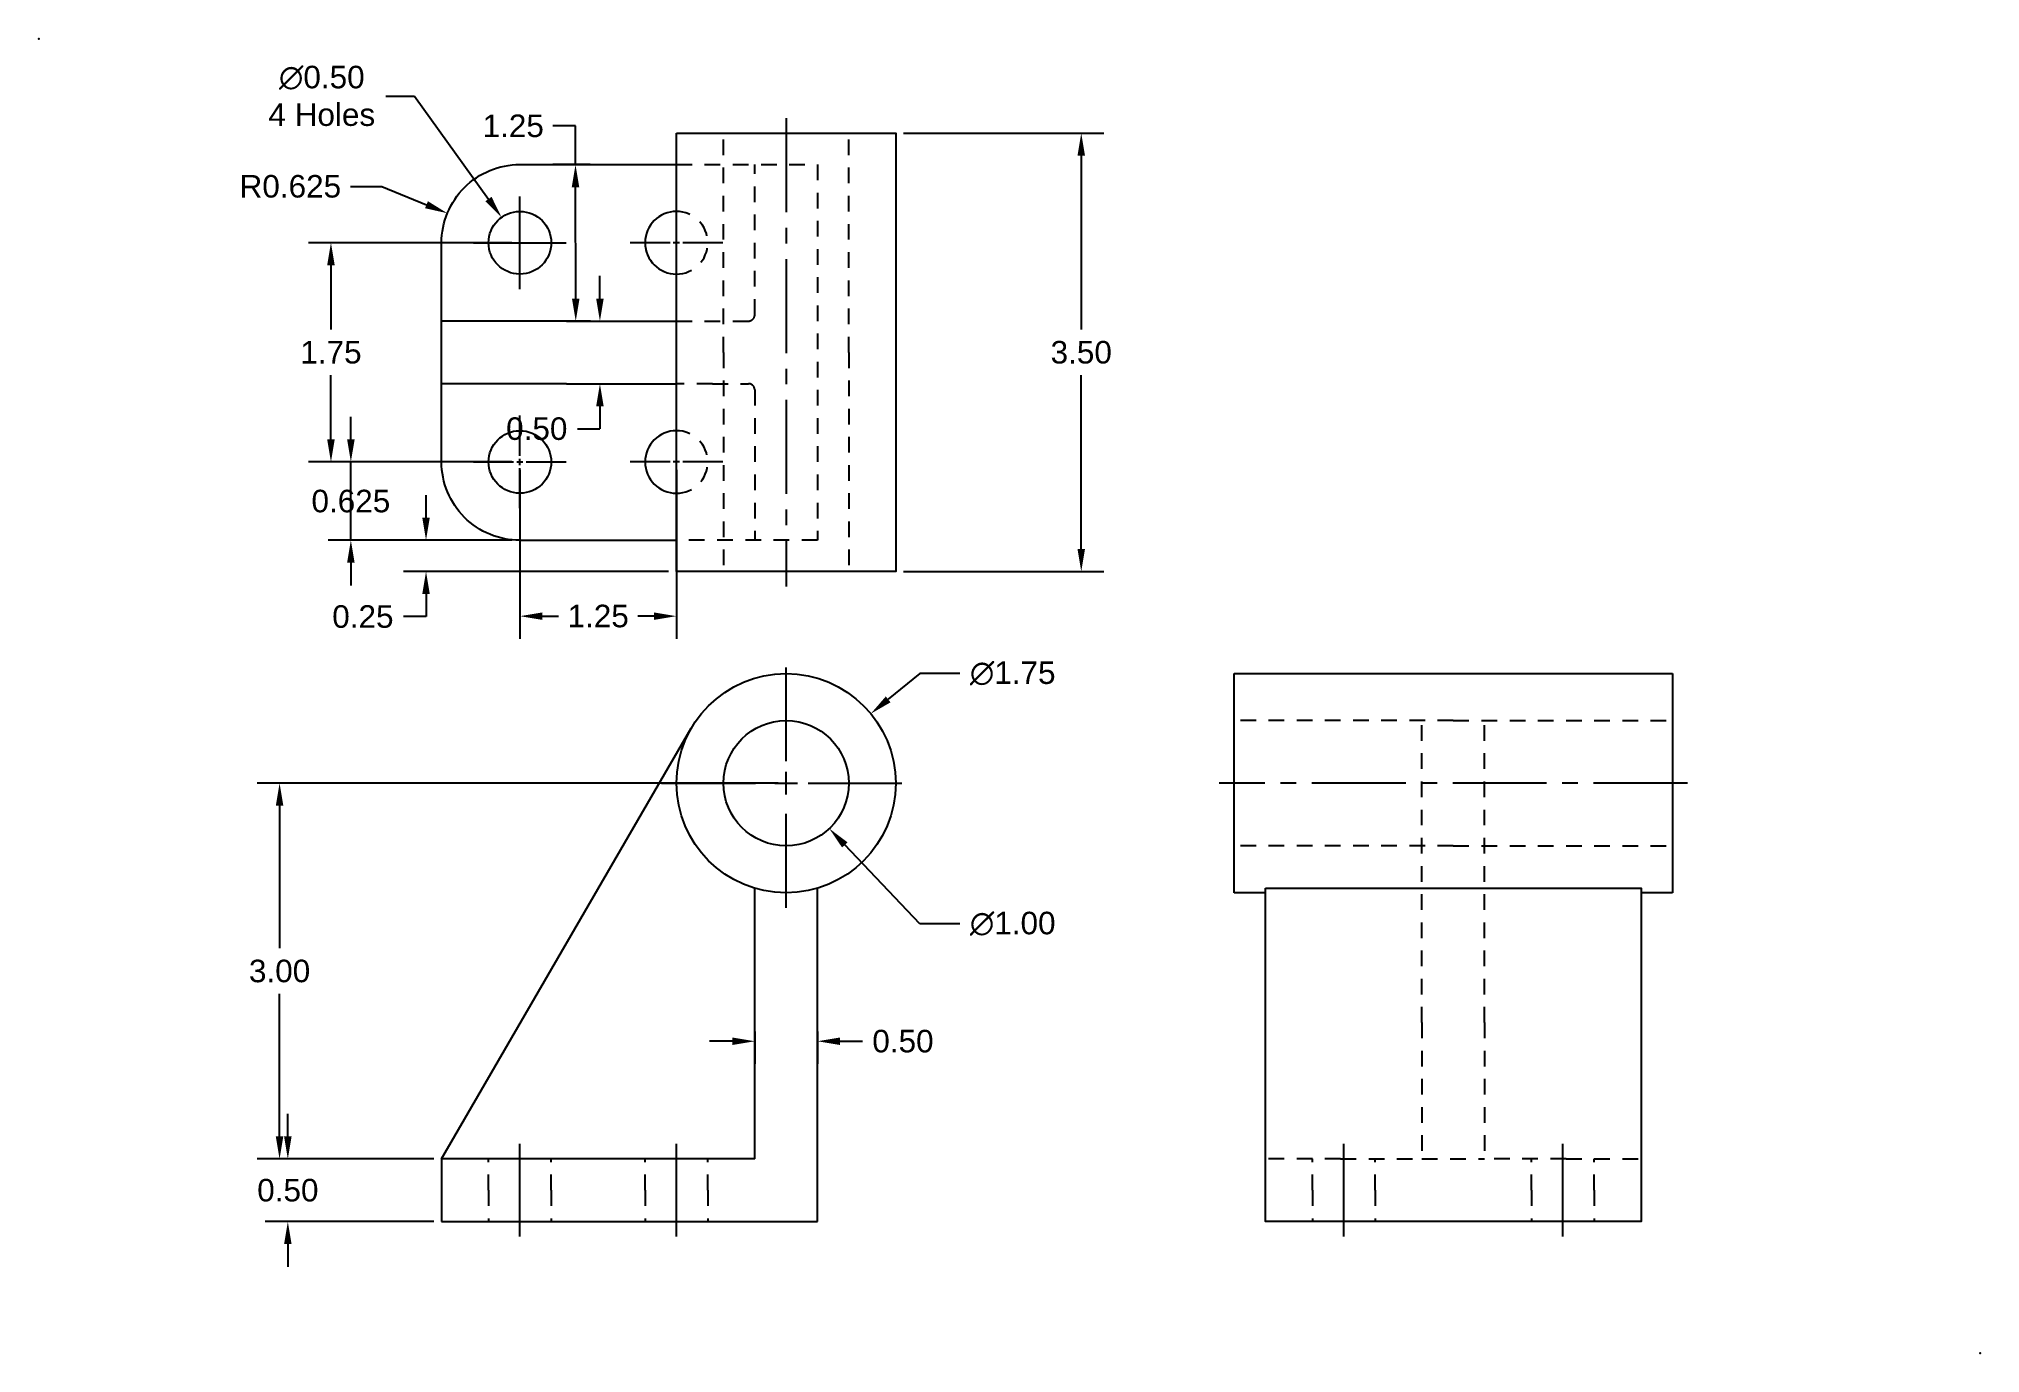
# Paper-space layout 'Layout1' of a CAD drawing. Header units: inches. Extents: x 0 to 15.5, y 0 to 10.5.
import ezdxf

# ---------------------------------------------------------------- set-up
doc = ezdxf.new("R2010")
doc.units = ezdxf.units.IN
doc.header["$MEASUREMENT"] = 0
doc.linetypes.add('CENTER2', pattern=[1.125, 0.75, -0.125, 0.125, -0.125])
doc.linetypes.add('HIDDEN2', pattern=[0.1875, 0.125, -0.0625])
doc.layers.add('hidden', color=7, linetype='HIDDEN2')
doc.layers.add('visible', color=7, linetype='Continuous')
doc.styles.get("Standard").update_dxf_attribs({"font": 'arial.ttf'})
doc.dimstyles.get("Standard").update_dxf_attribs({"dimtxt": 0.18, "dimasz": 0.18, "dimexe": 0.18, "dimexo": 0.0625, "dimgap": 0.09, "dimtad": 0, "dimtih": 1, "dimtoh": 1, "dimzin": 0, "dimdsep": 46, "dimtxsty": 'Standard', "dimcen": 0.09, "dimadec": 0, "dimazin": 0, "dimtfac": 1, "dimtofl": 0, "dimtmove": 0, "dimatfit": 3, "dimfxl": 1, "dimtolj": 1, "dimtzin": 0, "dimarcsym": 0})

# ---------------------------------------------------------------- blocks, each defined once
blk = doc.blocks.new('*U10')
at = {"layer": 'visible', "color": 0, "linetype": 'CENTER2', "transparency": 16777216}
for p, q in [((0, 0.05), (0, 0.37)), ((-0.37, 0), (-0.05, 0)), ((0.05, 0), (0.37, 0)), ((0, -0.37), (0, -0.05))]:
    blk.add_line(p, q, dxfattribs=at)
at = {"layer": 'visible', "color": 0, "linetype": 'Continuous', "transparency": 16777216}
for p, q in [((-0.025, 0), (0.025, 0)), ((0, -0.025), (0, 0.025))]:
    blk.add_line(p, q, dxfattribs=at)
blk = doc.blocks.new('*U11')
at = {"layer": 'visible', "color": 0, "linetype": 'CENTER2', "transparency": 16777216}
for p, q in [((0, 0.05), (0, 0.37)), ((-0.37, 0), (-0.05, 0)), ((0.05, 0), (0.37, 0)), ((0, -0.37), (0, -0.05))]:
    blk.add_line(p, q, dxfattribs=at)
at = {"layer": 'visible', "color": 0, "linetype": 'Continuous', "transparency": 16777216}
for p, q in [((-0.025, 0), (0.025, 0)), ((0, -0.025), (0, 0.025))]:
    blk.add_line(p, q, dxfattribs=at)
blk = doc.blocks.new('*U12')
at = {"layer": 'visible', "color": 0, "linetype": 'CENTER2', "transparency": 16777216}
for p, q in [((0, 0.05), (0, 0.37)), ((-0.37, 0), (-0.05, 0)), ((0.05, 0), (0.37, 0)), ((0, -0.37), (0, -0.05))]:
    blk.add_line(p, q, dxfattribs=at)
at = {"layer": 'visible', "color": 0, "linetype": 'Continuous', "transparency": 16777216}
for p, q in [((-0.025, 0), (0.025, 0)), ((0, -0.025), (0, 0.025))]:
    blk.add_line(p, q, dxfattribs=at)
blk = doc.blocks.new('*U13')
at = {"layer": 'visible', "color": 0, "linetype": 'CENTER2', "transparency": 16777216}
for p, q in [((0, 0.05), (0, 0.37)), ((-0.37, 0), (-0.05, 0)), ((0.05, 0), (0.37, 0)), ((0, -0.37), (0, -0.05))]:
    blk.add_line(p, q, dxfattribs=at)
at = {"layer": 'visible', "color": 0, "linetype": 'Continuous', "transparency": 16777216}
for p, q in [((-0.025, 0), (0.025, 0)), ((0, -0.025), (0, 0.025))]:
    blk.add_line(p, q, dxfattribs=at)
blk = doc.blocks.new('*U14')
at = {"layer": 'visible', "color": 0, "linetype": 'CENTER2', "transparency": 16777216}
for p, q in [((0, 0.05), (0, 0.37)), ((-0.37, 0), (-0.05, 0)), ((0.05, 0), (0.37, 0)), ((0, -0.37), (0, -0.05))]:
    blk.add_line(p, q, dxfattribs=at)
at = {"layer": 'visible', "color": 0, "linetype": 'Continuous', "transparency": 16777216}
for p, q in [((-0.025, 0), (0.025, 0)), ((0, -0.025), (0, 0.025))]:
    blk.add_line(p, q, dxfattribs=at)
blk = doc.blocks.new('*U15')
at = {"layer": 'visible', "color": 0, "linetype": 'CENTER2', "transparency": 16777216}
for p, q in [((0, 0.175), (0, 0.995)), ((-0.995, 0), (-0.175, 0)), ((0.175, 0), (0.995, 0)), ((0, -0.995), (0, -0.175))]:
    blk.add_line(p, q, dxfattribs=at)
at = {"layer": 'visible', "color": 0, "linetype": 'Continuous', "transparency": 16777216}
for p, q in [((-0.087, 0), (0.087, 0)), ((0, -0.087), (0, 0.087))]:
    blk.add_line(p, q, dxfattribs=at)
blk = doc.blocks.new('*U16')
at = {"layer": 'visible', "color": 0, "linetype": 'CENTER2', "transparency": 16777216}
blk.add_line((1.87, 0), (-1.87, 0), dxfattribs=at)
blk = doc.blocks.new('*U17')
at = {"layer": 'visible', "color": 0, "linetype": 'CENTER2', "transparency": 16777216}
blk.add_line((0, -0.37), (0, 0.37), dxfattribs=at)
blk = doc.blocks.new('*U18')
at = {"layer": 'visible', "color": 0, "linetype": 'CENTER2', "transparency": 16777216}
blk.add_line((0, -0.37), (0, 0.37), dxfattribs=at)
blk = doc.blocks.new('*U19')
at = {"layer": 'visible', "color": 0, "linetype": 'CENTER2', "transparency": 16777216}
blk.add_line((0, -0.37), (0, 0.37), dxfattribs=at)
blk = doc.blocks.new('*U20')
at = {"layer": 'visible', "color": 0, "linetype": 'CENTER2', "transparency": 16777216}
blk.add_line((0, -0.37), (0, 0.37), dxfattribs=at)
blk = doc.blocks.new('*U21')
at = {"layer": 'visible', "color": 0, "linetype": 'CENTER2', "transparency": 16777216}
blk.add_line((0, 1.87), (0, -1.87), dxfattribs=at)
blk = doc.blocks.new('*D22')
at = {"layer": 'Defpoints', "color": 0, "transparency": 16777216}
for p in [(3.284, 9.086), (3.863, 8.85)]:
    blk.add_point(p, dxfattribs=at)
at = {"layer": 'visible', "color": 0, "lineweight": -2, "transparency": 16777216}
for p, q in [((2.512, 9.3), (2.761, 9.3)), ((2.761, 9.3), (3.118, 9.154)), ((3.773, 8.85), (3.953, 8.85)), ((3.863, 8.76), (3.863, 8.94))]:
    blk.add_line(p, q, dxfattribs=at)
at = {"layer": 'visible', "color": 0, "transparency": 16777216}
blk.add_solid([(3.129, 9.182), (3.106, 9.126), (3.284, 9.086)], dxfattribs=at)
at = {"layer": 'visible', "color": 0, "transparency": 16777216, "insert": (2.031, 9.3), "char_height": 0.18, "width": 1.06573, "attachment_point": 5}
blk.add_mtext('\\A1;R0.625', dxfattribs=at)
blk = doc.blocks.new('*D23')
at = {"layer": 'Defpoints', "color": 0, "transparency": 16777216}
for p in [(3.717, 9.053), (4.009, 8.646)]:
    blk.add_point(p, dxfattribs=at)
at = {"layer": 'visible', "color": 0, "lineweight": -2, "transparency": 16777216}
for p, q in [((2.792, 10.022), (3.023, 10.022)), ((3.023, 10.022), (3.613, 9.199)), ((3.773, 8.85), (3.953, 8.85)), ((3.863, 8.76), (3.863, 8.94))]:
    blk.add_line(p, q, dxfattribs=at)
at = {"layer": 'visible', "color": 0, "transparency": 16777216}
blk.add_solid([(3.637, 9.217), (3.588, 9.182), (3.717, 9.053)], dxfattribs=at)
at = {"layer": 'visible', "color": 0, "transparency": 16777216, "insert": (2.282, 10.022), "char_height": 0.18, "attachment_point": 5}
blk.add_mtext('\\A1;∅0.50\\P4 Holes', dxfattribs=at)
blk = doc.blocks.new('*D24')
at = {"layer": 'Defpoints', "color": 0, "transparency": 16777216}
for p in [(5.643, 4.897), (6.333, 4.173)]:
    blk.add_point(p, dxfattribs=at)
at = {"layer": 'visible', "color": 0, "lineweight": -2, "transparency": 16777216}
for p, q in [((5.898, 4.535), (6.078, 4.535)), ((5.988, 4.445), (5.988, 4.625)), ((7.056, 3.413), (6.457, 4.043)), ((7.376, 3.413), (7.056, 3.413))]:
    blk.add_line(p, q, dxfattribs=at)
at = {"layer": 'visible', "color": 0, "transparency": 16777216}
blk.add_solid([(6.479, 4.063), (6.435, 4.022), (6.333, 4.173)], dxfattribs=at)
at = {"layer": 'visible', "color": 0, "transparency": 16777216, "insert": (7.797, 3.413), "char_height": 0.18, "attachment_point": 5}
blk.add_mtext('\\A1;∅1.00', dxfattribs=at)
blk = doc.blocks.new('*D25')
at = {"layer": 'Defpoints', "color": 0, "transparency": 16777216}
for p in [(6.664, 5.09), (5.312, 3.98)]:
    blk.add_point(p, dxfattribs=at)
at = {"layer": 'visible', "color": 0, "lineweight": -2, "transparency": 16777216}
for p, q in [((7.056, 5.412), (6.803, 5.205)), ((7.375, 5.412), (7.056, 5.412)), ((5.898, 4.535), (6.078, 4.535)), ((5.988, 4.445), (5.988, 4.625))]:
    blk.add_line(p, q, dxfattribs=at)
at = {"layer": 'visible', "color": 0, "transparency": 16777216}
blk.add_solid([(6.784, 5.228), (6.822, 5.181), (6.664, 5.09)], dxfattribs=at)
at = {"layer": 'visible', "color": 0, "transparency": 16777216, "insert": (7.797, 5.412), "char_height": 0.18, "attachment_point": 5}
blk.add_mtext('\\A1;∅1.75', dxfattribs=at)
blk = doc.blocks.new('*D26')
at = {"layer": 'Defpoints', "color": 0, "transparency": 16777216}
for p in [(5.988, 4.535), (1.945, 1.535), (3.238, 1.535)]:
    blk.add_point(p, dxfattribs=at)
at = {"layer": 'visible', "color": 0, "lineweight": -2, "transparency": 16777216}
for p, q in [((5.925, 4.535), (1.765, 4.535)), ((1.945, 4.355), (1.945, 3.217)), ((1.945, 1.715), (1.945, 2.853)), ((3.175, 1.535), (1.765, 1.535))]:
    blk.add_line(p, q, dxfattribs=at)
at = {"layer": 'visible', "color": 0, "transparency": 16777216}
for points in [[(1.915, 4.355), (1.975, 4.355), (1.945, 4.535)], [(1.915, 1.715), (1.975, 1.715), (1.945, 1.535)]]:
    blk.add_solid(points, dxfattribs=at)
at = {"layer": 'visible', "color": 0, "transparency": 16777216, "insert": (1.945, 3.035), "char_height": 0.18, "attachment_point": 5}
blk.add_mtext('\\A1;3.00', dxfattribs=at)
blk = doc.blocks.new('*D27')
at = {"layer": 'Defpoints', "color": 0, "transparency": 16777216}
for p in [(3.238, 1.535), (2.011, 1.035), (3.238, 1.035)]:
    blk.add_point(p, dxfattribs=at)
at = {"layer": 'visible', "color": 0, "lineweight": -2, "transparency": 16777216}
for p, q in [((2.011, 1.715), (2.011, 1.895)), ((3.175, 1.535), (1.831, 1.535)), ((3.175, 1.035), (1.831, 1.035)), ((2.011, 0.855), (2.011, 0.675))]:
    blk.add_line(p, q, dxfattribs=at)
at = {"layer": 'visible', "color": 0, "transparency": 16777216}
for points in [[(1.981, 1.715), (2.041, 1.715), (2.011, 1.535)], [(1.981, 0.855), (2.041, 0.855), (2.011, 1.035)]]:
    blk.add_solid(points, dxfattribs=at)
at = {"layer": 'visible', "color": 0, "transparency": 16777216, "insert": (2.011, 1.285), "char_height": 0.18, "attachment_point": 5}
blk.add_mtext('\\A1;0.50', dxfattribs=at)
blk = doc.blocks.new('*D28')
at = {"layer": 'Defpoints', "color": 0, "transparency": 16777216}
for p in [(5.738, 2.616), (6.238, 2.616), (6.238, 2.475)]:
    blk.add_point(p, dxfattribs=at)
at = {"layer": 'visible', "color": 0, "lineweight": -2, "transparency": 16777216}
for p, q in [((5.738, 2.553), (5.738, 2.295)), ((6.238, 2.553), (6.238, 2.295)), ((5.558, 2.475), (5.378, 2.475)), ((6.418, 2.475), (6.598, 2.475))]:
    blk.add_line(p, q, dxfattribs=at)
at = {"layer": 'visible', "color": 0, "transparency": 16777216}
for points in [[(5.558, 2.505), (5.558, 2.445), (5.738, 2.475)], [(6.418, 2.505), (6.418, 2.445), (6.238, 2.475)]]:
    blk.add_solid(points, dxfattribs=at)
at = {"layer": 'visible', "color": 0, "transparency": 16777216, "insert": (6.921, 2.475), "char_height": 0.18, "attachment_point": 5}
blk.add_mtext('\\A1;0.50', dxfattribs=at)
blk = doc.blocks.new('*D29')
at = {"layer": 'Defpoints', "color": 0, "transparency": 16777216}
for p in [(3.863, 8.85), (2.355, 7.1), (3.863, 7.1)]:
    blk.add_point(p, dxfattribs=at)
at = {"layer": 'visible', "color": 0, "lineweight": -2, "transparency": 16777216}
for p, q in [((3.8, 8.85), (2.175, 8.85)), ((2.355, 8.67), (2.355, 8.157)), ((2.355, 7.28), (2.355, 7.793)), ((3.8, 7.1), (2.175, 7.1))]:
    blk.add_line(p, q, dxfattribs=at)
at = {"layer": 'visible', "color": 0, "transparency": 16777216}
for points in [[(2.325, 8.67), (2.385, 8.67), (2.355, 8.85)], [(2.325, 7.28), (2.385, 7.28), (2.355, 7.1)]]:
    blk.add_solid(points, dxfattribs=at)
at = {"layer": 'visible', "color": 0, "transparency": 16777216, "insert": (2.355, 7.975), "char_height": 0.18, "attachment_point": 5}
blk.add_mtext('\\A1;1.75', dxfattribs=at)
blk = doc.blocks.new('*D30')
at = {"layer": 'Defpoints', "color": 0, "transparency": 16777216}
for p in [(2.514, 7.1), (3.863, 7.1), (3.863, 6.475)]:
    blk.add_point(p, dxfattribs=at)
at = {"layer": 'visible', "color": 0, "lineweight": -2, "transparency": 16777216}
for p, q in [((2.514, 7.28), (2.514, 7.46)), ((3.8, 7.1), (2.334, 7.1)), ((2.514, 6.475), (2.514, 7.1)), ((3.8, 6.475), (2.334, 6.475)), ((2.514, 6.295), (2.514, 6.115))]:
    blk.add_line(p, q, dxfattribs=at)
at = {"layer": 'visible', "color": 0, "transparency": 16777216}
for points in [[(2.484, 7.28), (2.544, 7.28), (2.514, 7.1)], [(2.484, 6.295), (2.544, 6.295), (2.514, 6.475)]]:
    blk.add_solid(points, dxfattribs=at)
at = {"layer": 'visible', "color": 0, "transparency": 16777216, "insert": (2.514, 6.787), "char_height": 0.18, "attachment_point": 5}
blk.add_mtext('\\A1;0.625', dxfattribs=at)
blk = doc.blocks.new('*D31')
at = {"layer": 'Defpoints', "color": 0, "transparency": 16777216}
for p in [(3.863, 6.475), (3.114, 6.225), (5.113, 6.225)]:
    blk.add_point(p, dxfattribs=at)
at = {"layer": 'visible', "color": 0, "lineweight": -2, "transparency": 16777216}
for p, q in [((3.114, 6.655), (3.114, 6.835)), ((3.8, 6.475), (2.934, 6.475)), ((5.05, 6.225), (2.934, 6.225)), ((3.114, 6.045), (3.114, 5.865)), ((3.114, 5.865), (2.934, 5.865))]:
    blk.add_line(p, q, dxfattribs=at)
at = {"layer": 'visible', "color": 0, "transparency": 16777216}
for points in [[(3.084, 6.655), (3.144, 6.655), (3.114, 6.475)], [(3.084, 6.045), (3.144, 6.045), (3.114, 6.225)]]:
    blk.add_solid(points, dxfattribs=at)
at = {"layer": 'visible', "color": 0, "transparency": 16777216, "insert": (2.61, 5.865), "char_height": 0.18, "attachment_point": 5}
blk.add_mtext('\\A1;0.25', dxfattribs=at)
blk = doc.blocks.new('*D32')
at = {"layer": 'Defpoints', "color": 0, "transparency": 16777216}
for p in [(3.863, 7.1), (5.113, 7.1), (5.113, 5.869)]:
    blk.add_point(p, dxfattribs=at)
at = {"layer": 'visible', "color": 0, "lineweight": -2, "transparency": 16777216}
for p, q in [((3.863, 7.037), (3.863, 5.689)), ((5.113, 7.037), (5.113, 5.689)), ((4.043, 5.869), (4.172, 5.869)), ((4.933, 5.869), (4.804, 5.869))]:
    blk.add_line(p, q, dxfattribs=at)
at = {"layer": 'visible', "color": 0, "transparency": 16777216}
for points in [[(4.043, 5.899), (4.043, 5.839), (3.863, 5.869)], [(4.933, 5.899), (4.933, 5.839), (5.113, 5.869)]]:
    blk.add_solid(points, dxfattribs=at)
at = {"layer": 'visible', "color": 0, "transparency": 16777216, "insert": (4.488, 5.869), "char_height": 0.18, "attachment_point": 5}
blk.add_mtext('\\A1;1.25', dxfattribs=at)
blk = doc.blocks.new('*D33')
at = {"layer": 'Defpoints', "color": 0, "transparency": 16777216}
for p in [(4.49, 8.225), (4.502, 8.225), (4.49, 7.725)]:
    blk.add_point(p, dxfattribs=at)
at = {"layer": 'visible', "color": 0, "lineweight": -2, "transparency": 16777216}
for p, q in [((4.502, 8.405), (4.502, 8.585)), ((4.553, 8.225), (4.682, 8.225)), ((4.553, 7.725), (4.682, 7.725)), ((4.502, 7.545), (4.502, 7.365)), ((4.322, 7.365), (4.502, 7.365))]:
    blk.add_line(p, q, dxfattribs=at)
at = {"layer": 'visible', "color": 0, "transparency": 16777216}
for points in [[(4.472, 8.405), (4.532, 8.405), (4.502, 8.225)], [(4.472, 7.545), (4.532, 7.545), (4.502, 7.725)]]:
    blk.add_solid(points, dxfattribs=at)
at = {"layer": 'visible', "color": 0, "transparency": 16777216, "insert": (3.998, 7.365), "char_height": 0.18, "attachment_point": 5}
blk.add_mtext('\\A1;0.50', dxfattribs=at)
blk = doc.blocks.new('*D34')
at = {"layer": 'Defpoints', "color": 0, "transparency": 16777216}
for p in [(4.307, 9.474), (4.488, 9.475), (4.49, 8.225)]:
    blk.add_point(p, dxfattribs=at)
at = {"layer": 'visible', "color": 0, "lineweight": -2, "transparency": 16777216}
for p, q in [((4.306, 9.783), (4.126, 9.783)), ((4.307, 9.474), (4.306, 9.783)), ((4.425, 9.475), (4.127, 9.474)), ((4.309, 8.404), (4.307, 9.294)), ((4.428, 8.225), (4.129, 8.224))]:
    blk.add_line(p, q, dxfattribs=at)
at = {"layer": 'visible', "color": 0, "transparency": 16777216}
for points in [[(4.337, 9.294), (4.277, 9.294), (4.307, 9.474)], [(4.339, 8.404), (4.279, 8.404), (4.309, 8.224)]]:
    blk.add_solid(points, dxfattribs=at)
at = {"layer": 'visible', "color": 0, "transparency": 16777216, "insert": (3.81, 9.783), "char_height": 0.18, "attachment_point": 5}
blk.add_mtext('\\A1;1.25', dxfattribs=at)
blk = doc.blocks.new('*D35')
at = {"layer": 'Defpoints', "color": 0, "transparency": 16777216}
for p in [(6.863, 9.725), (6.863, 6.225), (8.344, 6.225)]:
    blk.add_point(p, dxfattribs=at)
at = {"layer": 'visible', "color": 0, "lineweight": -2, "transparency": 16777216}
for p, q in [((6.925, 9.725), (8.524, 9.725)), ((8.344, 9.545), (8.344, 8.157)), ((8.344, 6.405), (8.344, 7.793)), ((6.925, 6.225), (8.524, 6.225))]:
    blk.add_line(p, q, dxfattribs=at)
at = {"layer": 'visible', "color": 0, "transparency": 16777216}
for points in [[(8.314, 9.545), (8.374, 9.545), (8.344, 9.725)], [(8.314, 6.405), (8.374, 6.405), (8.344, 6.225)]]:
    blk.add_solid(points, dxfattribs=at)
at = {"layer": 'visible', "color": 0, "transparency": 16777216, "insert": (8.344, 7.975), "char_height": 0.18, "attachment_point": 5}
blk.add_mtext('\\A1;3.50', dxfattribs=at)

psp = doc.layouts.get("Layout1")

# ---------------------------------------------------------------- linework, layer by layer
for p, q in [((4.234, 8.225), (3.238, 8.225)), ((4.234, 8.225), (5.113, 8.225)), ((4.234, 7.725), (3.238, 7.725)), ((4.234, 7.725), (5.113, 7.725)), ((3.863, 6.475), (5.113, 6.475)), ((9.564, 3.66), (9.564, 5.41)), ((9.564, 5.41), (13.064, 5.41)), ((13.064, 5.41), (13.064, 3.66)), ((3.238, 1.535), (5.231, 4.974)), ((5.738, 1.535), (5.738, 3.697)), ((6.238, 1.035), (6.238, 3.697)), ((9.814, 3.66), (9.564, 3.66)), ((13.064, 3.66), (12.814, 3.66)), ((5.738, 1.535), (3.238, 1.535)), ((3.238, 1.535), (3.238, 1.035)), ((3.238, 1.035), (6.238, 1.035))]:
    psp.add_line(p, q)
for points in [[(5.113, 9.725), (6.863, 9.725), (6.863, 6.225), (5.113, 6.225)], [(9.814, 3.697), (12.814, 3.697), (12.814, 1.035), (9.814, 1.035)]]:
    psp.add_lwpolyline(points, close=True)
psp.add_lwpolyline([(3.863, 6.475, -0.414214), (3.238, 7.1), (3.238, 8.85, -0.414214), (3.863, 9.475), (5.113, 9.475)], format="xyb")
for centre, radius in [((3.863, 8.85), 0.25), ((3.863, 7.1), 0.25), ((5.988, 4.535), 0.875), ((5.988, 4.535), 0.5)]:
    psp.add_circle(centre, radius)
for centre in [(5.113, 8.85), (5.113, 7.1)]:
    psp.add_arc(centre, 0.25, 90, 270)
at = {"layer": 'hidden'}
for p, q in [((5.488, 7.975), (5.488, 9.725)), ((6.488, 7.975), (6.488, 9.725)), ((5.113, 9.475), (6.238, 9.475)), ((5.738, 8.275), (5.738, 9.475)), ((6.238, 9.475), (6.238, 6.475)), ((5.113, 8.225), (5.688, 8.225)), ((5.488, 7.975), (5.488, 6.225)), ((6.488, 7.975), (6.488, 6.225)), ((5.4, 7.725), (5.113, 7.725)), ((5.4, 7.725), (5.688, 7.725)), ((5.738, 7.675), (5.738, 6.475)), ((6.238, 6.475), (5.113, 6.475)), ((11.314, 5.035), (9.564, 5.035)), ((11.064, 2.624), (11.064, 5.035)), ((11.314, 5.035), (13.064, 5.035)), ((11.564, 2.624), (11.564, 5.035)), ((11.314, 4.035), (9.564, 4.035)), ((11.314, 4.035), (13.064, 4.035)), ((11.064, 2.624), (11.064, 1.535)), ((11.564, 2.624), (11.564, 1.535)), ((3.613, 1.285), (3.613, 1.535)), ((4.113, 1.285), (4.113, 1.535)), ((4.863, 1.285), (4.863, 1.535)), ((5.363, 1.285), (5.363, 1.535)), ((10.414, 1.535), (9.814, 1.535)), ((10.189, 1.285), (10.189, 1.535)), ((10.414, 1.535), (11.064, 1.535)), ((10.689, 1.285), (10.689, 1.535)), ((11.064, 1.535), (11.564, 1.535)), ((12.214, 1.535), (11.564, 1.535)), ((11.939, 1.285), (11.939, 1.535)), ((12.214, 1.535), (12.814, 1.535)), ((12.439, 1.285), (12.439, 1.535)), ((3.613, 1.285), (3.613, 1.035)), ((4.113, 1.285), (4.113, 1.035)), ((4.863, 1.285), (4.863, 1.035)), ((5.363, 1.285), (5.363, 1.035)), ((10.189, 1.285), (10.189, 1.035)), ((10.689, 1.285), (10.689, 1.035)), ((11.939, 1.285), (11.939, 1.035)), ((12.439, 1.285), (12.439, 1.035))]:
    psp.add_line(p, q, dxfattribs=at)
for centre, radius, start, end in [((5.113, 8.85), 0.25, 90, 270), ((5.113, 8.85), 0.25, 270, 90), ((5.688, 8.275), 0.05, 270, 0), ((5.688, 7.675), 0.05, 0, 90), ((5.113, 7.1), 0.25, 270, 90)]:
    psp.add_arc(centre, radius, start, end, dxfattribs=at)
at = {"layer": 'visible'}
for p in [(0.023, 10.479), (15.519, -0.015)]:
    psp.add_point(p, dxfattribs=at)

# ---------------------------------------------------------------- block references
at = {"layer": 'visible', "linetype": 'CENTER2'}
for name, p in [('*U21', (5.988, 7.975)), ('*U13', (3.863, 8.85)), ('*U14', (3.863, 7.1)), ('*U15', (5.988, 4.535)), ('*U16', (11.314, 4.535)), ('*U19', (3.863, 1.285)), ('*U20', (5.113, 1.285)), ('*U17', (10.439, 1.285)), ('*U18', (12.189, 1.285))]:
    psp.add_blockref(name, p, dxfattribs=at)
at = {"layer": 'visible', "linetype": 'CENTER2', "extrusion": (0, -6.36058e-29, -1)}
for name, p in [('*U10', (-5.113, 8.85)), ('*U11', (-5.113, 8.85)), ('*U12', (-5.113, 7.1))]:
    psp.add_blockref(name, p, dxfattribs=at)

# ---------------------------------------------------------------- dimensions: what is measured, and where the dimension line sits
at = {"layer": 'visible'}
dim = psp.add_diameter_dim_2p(p1=(4.009, 8.646), p2=(3.717, 9.053), text='<>\\P4 Holes', dimstyle='Standard', dxfattribs=at)
dim.commit()
dim.dimension.update_dxf_attribs({"geometry": '*D23', "text_midpoint": (2.282, 10.022), "dimtype": 163})
dim = psp.add_linear_dim(base=(4.307, 9.474), p1=(4.49, 8.225), p2=(4.488, 9.475), angle=90.1034, dimstyle='Standard', dxfattribs=at)
dim.commit()
dim.dimension.update_dxf_attribs({"geometry": '*D34', "text_midpoint": (3.81, 9.783), "dimtype": 161})
for base, p1, p2, picture, middle in [((8.344, 6.225), (6.863, 9.725), (6.863, 6.225), '*D35', (8.344, 7.975)), ((2.355, 7.1), (3.863, 8.85), (3.863, 7.1), '*D29', (2.355, 7.975)), ((3.114, 6.225), (3.863, 6.475), (5.113, 6.225), '*D31', (2.61, 5.865)), ((1.945, 1.535), (5.988, 4.535), (3.238, 1.535), '*D26', (1.945, 3.035)), ((2.011, 1.035), (3.238, 1.535), (3.238, 1.035), '*D27', (2.011, 1.285))]:
    dim = psp.add_linear_dim(base=base, p1=p1, p2=p2, angle=90, dimstyle='Standard', dxfattribs=at)
    dim.commit()
    dim.dimension.update_dxf_attribs({"geometry": picture, "text_midpoint": middle})
dim = psp.add_radius_dim(center=(3.863, 8.85), mpoint=(3.284, 9.086), text='R0.625', dimstyle='Standard', dxfattribs=at)
dim.commit()
dim.dimension.update_dxf_attribs({"geometry": '*D22', "text_midpoint": (2.031, 9.3), "dimtype": 164})
dim = psp.add_linear_dim(base=(4.502, 8.225), p1=(4.49, 7.725), p2=(4.49, 8.225), angle=90, dimstyle='Standard', override={"dimtmove": 1}, dxfattribs=at)
dim.commit()
dim.dimension.update_dxf_attribs({"geometry": '*D33', "text_midpoint": (4.29, 7.594), "dimtype": 161})
dim = psp.add_linear_dim(base=(2.514, 7.1), p1=(3.863, 6.475), p2=(3.863, 7.1), angle=90, text='0.625', dimstyle='Standard', override={"dimtmove": 1}, dxfattribs=at)
dim.commit()
dim.dimension.update_dxf_attribs({"geometry": '*D30', "text_midpoint": (2.514, 6.787), "dimtype": 160})
for base, p1, p2, picture, middle in [((5.113, 5.869), (3.863, 7.1), (5.113, 7.1), '*D32', (4.488, 5.869)), ((6.238, 2.475), (5.738, 2.616), (6.238, 2.616), '*D28', (6.921, 2.475))]:
    dim = psp.add_linear_dim(base=base, p1=p1, p2=p2, dimstyle='Standard', dxfattribs=at)
    dim.commit()
    dim.dimension.update_dxf_attribs({"geometry": picture, "text_midpoint": middle})
for p1, p2, picture, middle in [((5.312, 3.98), (6.664, 5.09), '*D25', (7.797, 5.412)), ((5.643, 4.897), (6.333, 4.173), '*D24', (7.797, 3.413))]:
    dim = psp.add_diameter_dim_2p(p1=p1, p2=p2, dimstyle='Standard', dxfattribs=at)
    dim.commit()
    dim.dimension.update_dxf_attribs({"geometry": picture, "text_midpoint": middle, "dimtype": 163})

doc.saveas('drawing.dxf')
